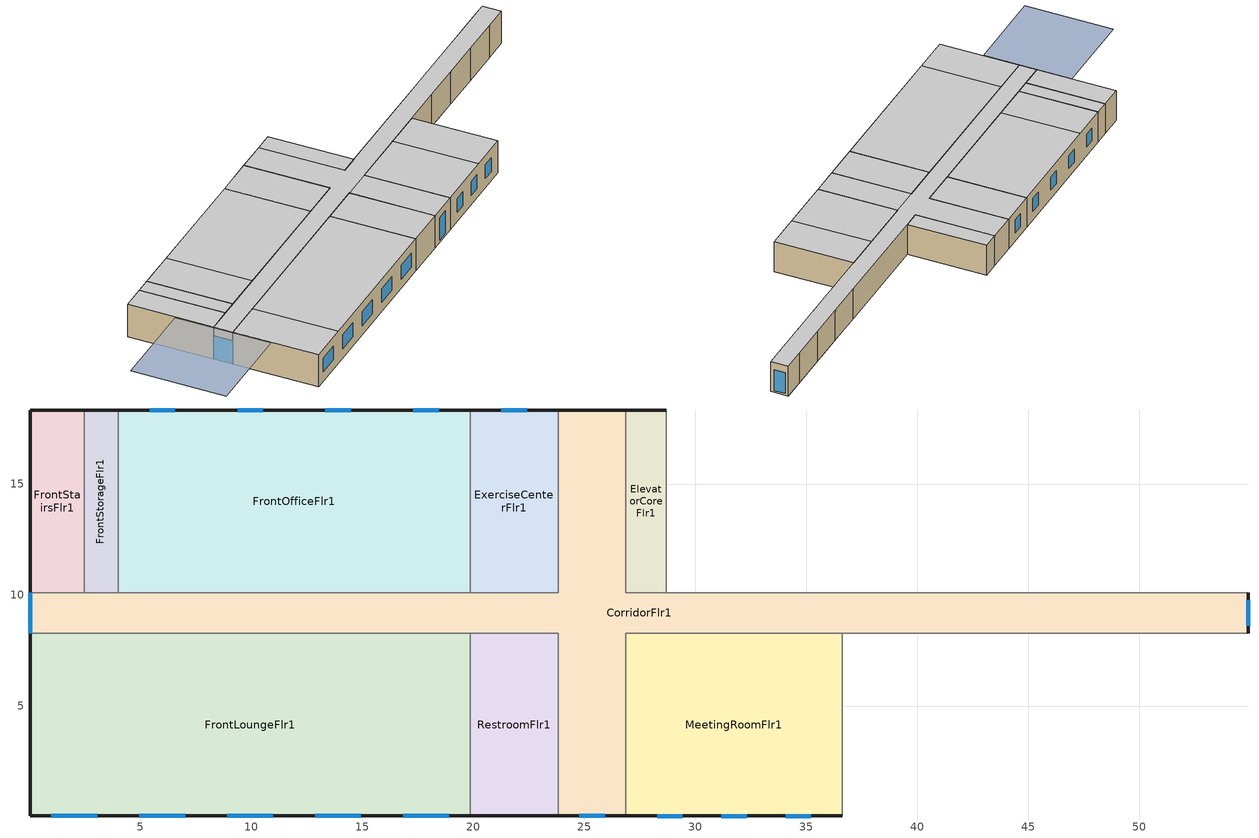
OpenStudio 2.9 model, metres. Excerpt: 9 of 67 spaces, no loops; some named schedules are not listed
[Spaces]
FrontStorageFlr1
 floor ground: 4.01,18.34 4.01,10.11 2.49,10.11 2.49,18.34 z0
 wall outside: 4.01,18.34 2.49,18.34 z0:3.35
 wall to FrontOfficeFlr1: 4.01,10.11 4.01,18.34 z0:3.35
 wall to CorridorFlr1: 2.49,10.11 4.01,10.11 z0:3.35
 wall to FrontStairsFlr1: 2.49,18.34 2.49,10.11 z0:3.35
 ceiling to FrontStorageFlr2: 4.01,10.11 4.01,18.34 2.49,18.34 2.49,10.11 z3.35
CorridorFlr1
 floor ground: 26.87,18.34 26.87,10.11 54.91,10.11 54.91,8.28 26.87,8.28 26.87,0.05 23.82,0.05 23.82,8.28 0.05,8.28 0.05,10.11 23.82,10.11 23.82,18.34 z0
 wall outside: 0.05,10.11 0.05,8.28 / 23.82,0.05 26.87,0.05 / 54.91,8.28 54.91,10.11 / 26.87,18.34 23.82,18.34 z0:3.35
 wall to RearStairsFlr1: 54.91,10.11 52.47,10.11 z0:3.35
 wall to FrontLoungeFlr1: 0.05,8.28 19.86,8.28 z0:3.35
 wall to GuestRoom104: 52.47,10.11 48.51,10.11 z0:3.35
 wall to LaundryRoomFlr1: 40.59,10.11 28.7,10.11 z0:3.35
 wall to MeetingRoomFlr1: 26.87,0.05 26.87,8.28 36.62,8.28 z0:3.35
 wall to ElevatorCoreFlr1: 28.7,10.11 26.87,10.11 26.87,18.34 z0:3.35
 wall to RestroomFlr1: 19.86,8.28 23.82,8.28 23.82,0.05 z0:3.35
 wall to GuestRoom102: 44.55,8.28 48.51,8.28 z0:3.35
 wall to FrontStairsFlr1: 2.49,10.11 0.05,10.11 z0:3.35
 wall to RearStorageFlr1: 52.47,8.28 54.91,8.28 z0:3.35
 wall to MechanicalRoomFlr1: 36.62,8.28 40.59,8.28 z0:3.35
 wall to ExerciseCenterFlr1: 23.82,18.34 23.82,10.11 19.86,10.11 z0:3.35
 wall to EmployeeLoungeFlr1: 44.55,10.11 40.59,10.11 z0:3.35
 wall to GuestRoom101: 40.59,8.28 44.55,8.28 z0:3.35
 wall to GuestRoom105: 48.51,10.11 44.55,10.11 z0:3.35
 wall to GuestRoom103: 48.51,8.28 52.47,8.28 z0:3.35
 wall to FrontOfficeFlr1: 19.86,10.11 4.01,10.11 z0:3.35
 window: 0.05,10.11 0.05,8.28 z0:2.44; 24.78,0.05 25.92,0.05 / 54.91,8.62 54.91,9.76 z0.19:2.55
 ceiling to CorridorFlr2: 54.91,8.28 54.91,10.11 26.87,10.11 26.87,18.34 23.82,18.34 23.82,10.11 0.05,10.11 0.05,8.28 z3.35
 ceiling to GuestRoom206_208: 26.87,0.05 26.87,8.28 23.82,8.28 23.82,0.05 z3.35
FrontLoungeFlr1
 floor ground: 19.86,8.28 19.86,0.05 0.05,0.05 0.05,8.28 z0
 wall outside: 0.05,8.28 0.05,0.05 19.86,0.05 z0:3.35
 wall to RestroomFlr1: 19.86,0.05 19.86,8.28 z0:3.35
 window: 16.85,0.05 18.91,0.05 / 12.89,0.05 14.94,0.05 / 8.93,0.05 10.98,0.05 / 1,0.05 3.06,0.05 / 4.97,0.05 7.02,0.05 z0.95:2.4
 ceiling to GuestRoom201: 4.01,0.05 4.01,8.28 0.05,8.28 0.05,0.05 z3.35
 ceiling to GuestRoom202_205: 19.86,0.05 19.86,8.28 4.01,8.28 4.01,0.05 z3.35
ExerciseCenterFlr1
 floor ground: 23.82,18.34 23.82,10.11 19.86,10.11 19.86,18.34 z0
 wall outside: 23.82,18.34 19.86,18.34 z0:3.35
 wall to FrontOfficeFlr1: 19.86,18.34 19.86,10.11 z0:3.35
 window: 22.41,18.34 21.27,18.34 z0.95:2.4
 ceiling to GuestRoom220_223: 23.82,10.11 23.82,18.34 19.86,18.34 19.86,10.11 z3.35
FrontStairsFlr1
 floor ground: 2.49,18.34 2.49,10.11 0.05,10.11 0.05,18.34 z0
 wall outside: 2.49,18.34 0.05,18.34 0.05,10.11 z0:3.35
 ceiling to FrontStairsFlr2: 2.49,10.11 2.49,18.34 0.05,18.34 0.05,10.11 z3.35
RestroomFlr1
 floor ground: 23.82,8.28 23.82,0.05 19.86,0.05 19.86,8.28 z0
 wall outside: 19.86,0.05 23.82,0.05 z0:3.35
 ceiling to GuestRoom206_208: 23.82,0.05 23.82,8.28 19.86,8.28 19.86,0.05 z3.35
MeetingRoomFlr1
 floor ground: 36.62,8.28 36.62,0.05 26.87,0.05 26.87,8.28 z0
 wall outside: 26.87,0.05 36.62,0.05 z0:3.35
 wall to MechanicalRoomFlr1: 36.62,0.05 36.62,8.28 z0:3.35
 window: 34.07,0.05 35.21,0.05 / 28.28,0.05 29.42,0.05 / 31.18,0.05 32.32,0.05 z0.95:2.4
 ceiling to GuestRoom206_208: 32.66,0.05 32.66,8.28 26.87,8.28 26.87,0.05 z3.35
 ceiling to GuestRoom209_212: 36.62,0.05 36.62,8.28 32.66,8.28 32.66,0.05 z3.35
FrontOfficeFlr1
 floor ground: 19.86,18.34 19.86,10.11 4.01,10.11 4.01,18.34 z0
 wall outside: 19.86,18.34 4.01,18.34 z0:3.35
 window: 14.49,18.34 13.35,18.34 / 10.52,18.34 9.39,18.34 / 18.45,18.34 17.31,18.34 / 6.56,18.34 5.42,18.34 z0.95:2.4
 ceiling to GuestRoom224: 7.97,10.11 7.97,18.34 4.01,18.34 4.01,10.11 z3.35
 ceiling to GuestRoom220_223: 19.86,10.11 19.86,18.34 7.97,18.34 7.97,10.11 z3.35
ElevatorCoreFlr1
 floor ground: 28.7,18.34 28.7,10.11 26.87,10.11 26.87,18.34 z0
 wall outside: 28.7,18.34 26.87,18.34 z0:3.35
 wall to LaundryRoomFlr1: 28.7,10.11 28.7,18.34 z0:3.35
 ceiling to ElevatorCoreFlr2: 28.7,10.11 28.7,18.34 26.87,18.34 26.87,10.11 z3.35
shading: 0,4.57 0,13.72 -9.14,13.72 -9.14,4.57 z3.35
[Building]
-SmallHotel-ASHRAE 169-2006-2A created: 2020-01-30 15:07:55 -0700: North Axis {deg}=180; Default Construction Set=90.1-2010 - SmHotel - ASHRAE 169-2006-2A; Standards Number of Stories=4; Standards Number of Above Ground Stories=4; Standards Building Type=SmallHotel
[Site]
Houston Bush Intercontinental_TX_USA: Latitude {deg}=30; Longitude {deg}=-95.37; Time Zone {hr}=-6; Elevation {m}=29; Terrain=Suburbs
[Site:WaterMainsTemperature]
Calculation Method=Correlation; Annual Average Outdoor Air Temperature {C}=20.3167; Maximum Difference In Monthly Average Outdoor Air Temperatures {deltaC}=17.8
[SizingPeriod:DesignDay] Barometric Pressure {Pa}=100977; Sky Clearness=0; Rain Indicator=0; Snow Indicator=0; Day of Month=21; Daylight Saving Time Indicator=0; Humidity Indicating Type=Wetbulb; Dry-Bulb Temperature Range Modifier Type=DefaultMultipliers
Name | Maximum Dry-Bulb Temperature {C} | Daily Dry-Bulb Temperature Range {deltaC} | Humidity Indicating Conditions at Maximum Dry-Bulb | Wind Speed {m/s} | Wind Direction {deg} | Month | Day Type | Solar Model Indicator | ASHRAE Taub | ASHRAE Taud
Houston Bush Intercontinental Ann Htg 99.6% Condns DB | -1.6 | 0 | -1.6 | 2.8 | 0 | 1 | WinterDesignDay | ASHRAEClearSky
Houston Bush Intercontinental Ann Clg .4% Condns DB=>MWB | 36 | 10.1 | 24.8 | 3.5 | 170 | 7 | SummerDesignDay | ASHRAETau | 0.499 | 1.97
[Site:GroundTemperature:BuildingSurface]
20.56, 20.52, 20.65, 20.78, 20.93, 21.04, 21.11, 21.13, 21.1, 21, 20.86, 20.64
[ClimateZones]
Climate Zone Institution Name 1=ASHRAE; Climate Zone Document Name 1=ANSI/ASHRAE Standard 169; Climate Zone Document Year 1=2006; Climate Zone Value 1=2A; Climate Zone Institution Name 2=CEC; Climate Zone Document Name 2=California Climate Zone Descriptions; Climate Zone Document Year 2=1995
[Material:NoMass] Thermal Absorptance=0.9; Solar Absorptance=0.7
Name | Roughness | Thermal Resistance {m2-K/W} | Visible Absorptance
CP02 CARPET PAD | VeryRough | 0.21648 | 0.8
Typical Insulation R-6.78 | Smooth | 1.19347 | 0.7
Typical Carpet Pad | Smooth | 0.21648 | 0.8
Typical Insulation R-5.89 | Smooth | 1.03652 | 0.7
Typical Insulation R-19.72 | Smooth | 3.4722 | 0.7
Typical Insulation R-0.58 | Smooth | 0.101875 | 0.7
Typical Insulation R-8.93 | Smooth | 1.57183 | 0.7
[Material]
Name | Roughness | Thickness {m} | Conductivity {W/m-K} | Density {kg/m3} | Specific Heat {J/kg-K} | Thermal Absorptance | Solar Absorptance | Visible Absorptance
4 in. Normalweight Concrete Floor | MediumRough | 0.1016 | 2.31 | 2322 | 832 | 0.9 | 0.7 | 0.7
25mm Stucco | Smooth | 0.0254 | 0.72 | 1856 | 840 | 0.9 | 0.7 | 0.7
5/8 in. Gypsum Board | MediumSmooth | 0.0159 | 0.16 | 800 | 1090 | 0.9 | 0.7 | 0.7
Roof Membrane - Highly Reflective | VeryRough | 0.0095 | 0.16 | 1121.29 | 1460 | 0.75 | 0.45 | 0.7
Metal Roof Surface; F08 Metal surface | Smooth | 0.0008 | 45.28 | 7824 | 500 | 0.9 | 0.7 | 0.7
1/2 in. Gypsum Board | Smooth | 0.0127 | 0.16 | 800 | 1090 | 0.9 | 0.7 | 0.5
6 in. Normalweight Concrete Floor | MediumRough | 0.1524 | 2.31 | 2322 | 832 | 0.9 | 0.7 | 0.7
8 in. Concrete Block Basement Wall | MediumRough | 0.2032 | 1.326 | 1842 | 912 | 0.9 | 0.7 | 0.7
G05 25mm wood | MediumSmooth | 0.0254 | 0.15 | 608 | 1630 | 0.9 | 0.5 | 0.5
[DefaultConstructionSet]
90.1-2010 - SmHotel - ASHRAE 169-2006-2A: Default Exterior Surface Constructions=Default Surface Constructions 1; Default Interior Surface Constructions=Default Surface Constructions 2; Default Ground Contact Surface Constructions=Default Surface Constructions 3; Default Exterior SubSurface Constructions=Default Sub Surface Constructions 1; Default Interior SubSurface Constructions=Default Sub Surface Constructions 2; Interior Partition Construction=Typical Interior Partition
[DefaultSurfaceConstructions]
Name | Floor Construction | Wall Construction | Roof Ceiling Construction
Default Surface Constructions 1 | Typical Insulated Exterior Mass Floor R-9.35 | Typical Insulated Steel Framed Exterior Wall R-8.06 | Typical IEAD Roof - Highly Reflective R-20.83
Default Surface Constructions 2 | int_slab_floor_smallhotel | int_wall_smallhotel | int_slab_ceiling_smallhotel
Default Surface Constructions 3 | Typical Insulated Carpeted 6in Slab Floor | Typical Insulated Basement Mass Wall
[Construction]
Typical Insulated Exterior Mass Floor R-9.35: Typical Insulation R-6.78, 4 in. Normalweight Concrete Floor, Typical Carpet Pad
Typical Insulated Steel Framed Exterior Wall R-8.06: 25mm Stucco, 5/8 in. Gypsum Board, Typical Insulation R-5.89, 5/8 in. Gypsum Board
Typical IEAD Roof - Highly Reflective R-20.83: Roof Membrane - Highly Reflective, Typical Insulation R-19.72, Metal Roof Surface
int_slab_floor_smallhotel: 4 in. Normalweight Concrete Floor, CP02 CARPET PAD
int_wall_smallhotel: 1/2 in. Gypsum Board, 1/2 in. Gypsum Board
int_slab_ceiling_smallhotel: CP02 CARPET PAD, 4 in. Normalweight Concrete Floor
Typical Insulated Carpeted 6in Slab Floor: 6 in. Normalweight Concrete Floor, Typical Carpet Pad
Typical Insulated Basement Mass Wall: 8 in. Concrete Block Basement Wall
U 0.72 SHGC 0.25 Sgl Ref-B-M Tint 6mm: REF B TINT MID 6MM
Typical Insulated Metal Door R-1.43: F08 Metal surface, Typical Insulation R-0.58
U 0.88 SHGC 0.16 Sgl Ref-A-L Clr 6mm: REF A CLEAR LO 6MM
Typical Overhead Door: Typical Insulation R-8.93
U 1.98 SHGC 0.36 Sgl Ref-B-H Clr 6mm: REF B CLEAR HI 6MM
Typical Interior Window: Clear 3mm
Typical Interior Door; Typical Interior Partition: G05 25mm wood
[DefaultSubSurfaceConstructions]
Name | Fixed Window Construction | Operable Window Construction | Door Construction | Glass Door Construction | Overhead Door Construction | Skylight Construction | Tubular Daylight Dome Construction | Tubular Daylight Diffuser Construction
Default Sub Surface Constructions 1 | U 0.72 SHGC 0.25 Sgl Ref-B-M Tint 6mm | U 0.72 SHGC 0.25 Sgl Ref-B-M Tint 6mm | Typical Insulated Metal Door R-1.43 | U 0.88 SHGC 0.16 Sgl Ref-A-L Clr 6mm | Typical Overhead Door | U 1.98 SHGC 0.36 Sgl Ref-B-H Clr 6mm | Typical Interior Window | Typical Interior Window
Default Sub Surface Constructions 2 | Typical Interior Window | Typical Interior Window | Typical Interior Door
[WindowMaterial:Glazing] Optical Data Type=SpectralAverage; Infrared Transmittance at Normal Incidence=0; Front Side Infrared Hemispherical Emissivity=0.84; Conductivity {W/m-K}=0.9; Dirt Correction Factor for Solar and Visible Transmittance=1; Solar Diffusing=No
Name | Thickness {m} | Solar Transmittance at Normal Incidence | Front Side Solar Reflectance at Normal Incidence | Back Side Solar Reflectance at Normal Incidence | Visible Transmittance at Normal Incidence | Front Side Visible Reflectance at Normal Incidence | Back Side Visible Reflectance at Normal Incidence | Back Side Infrared Hemispherical Emissivity
REF B TINT MID 6MM | 0.006 | 0.1 | 0.11 | 0.41 | 0.13 | 0.1 | 0.32 | 0.45
REF A CLEAR LO 6MM | 0.006 | 0.066 | 0.341 | 0.493 | 0.08 | 0.41 | 0.37 | 0.4
REF B CLEAR HI 6MM | 0.006 | 0.24 | 0.16 | 0.32 | 0.3 | 0.16 | 0.29 | 0.6
Clear 3mm | 0.003 | 0.837 | 0.075 | 0.075 | 0.898 | 0.081 | 0.081 | 0.84
[Space] Building Story=BuildingStory1
Name | Space Type | Thermal Zone
FrontStorageFlr1 | SmallHotel Storage | FrontStorageFlr1 ZN
CorridorFlr1 | SmallHotel Corridor | CorridorFlr1 ZN
ElevatorCoreFlr1 | SmallHotel Elec/MechRoom | ElevatorCoreFlr1 ZN
FrontLoungeFlr1 | SmallHotel GuestLounge | FrontLoungeFlr1 ZN
ExerciseCenterFlr1 | SmallHotel Exercise | ExerciseCenterFlr1 ZN
FrontStairsFlr1 | SmallHotel Stair | FrontStairsFlr1 ZN
RestroomFlr1 | SmallHotel PublicRestroom | RestroomFlr1 ZN
MeetingRoomFlr1 | SmallHotel Meeting | MeetingRoomFlr1 ZN
FrontOfficeFlr1 | SmallHotel Office | FrontOfficeFlr1 ZN
[BuildingStory]
BuildingStory1
[SpaceType] Standards Building Type=SmallHotel
Name | Default Schedule Set | Design Specification Outdoor Air Object | Standards Space Type
SmallHotel Corridor | SmallHotel Corridor Schedule Set | SmallHotel Corridor Ventilation | Corridor
SmallHotel Elec/MechRoom | SmallHotel Elec/MechRoom Schedule Set | SmallHotel Elec/MechRoom Ventilation | Elec/MechRoom
SmallHotel Exercise | SmallHotel Exercise Schedule Set | SmallHotel Exercise Ventilation | Exercise
SmallHotel GuestLounge | SmallHotel GuestLounge Schedule Set | SmallHotel GuestLounge Ventilation | GuestLounge
SmallHotel Office | SmallHotel Office Schedule Set | SmallHotel Office Ventilation | Office
SmallHotel Stair | SmallHotel Stair Schedule Set | SmallHotel Stair Ventilation | Stair
SmallHotel Storage | SmallHotel Storage Schedule Set | SmallHotel Storage Ventilation | Storage
SmallHotel Meeting | SmallHotel Meeting Schedule Set | SmallHotel Meeting Ventilation | Meeting
SmallHotel PublicRestroom | SmallHotel PublicRestroom Schedule Set | SmallHotel PublicRestroom Ventilation | PublicRestroom
[Lights:Definition] Design Level Calculation Method=Watts/Area; Fraction Radiant=0.7; Fraction Visible=0.2
Name | Watts per Space Floor Area {W/m2}
SmallHotel Corridor Lights Definition | 8.52502
SmallHotel Exercise Lights Definition | 9.30002
SmallHotel GuestLounge Lights Definition | 11.4097
SmallHotel Meeting Lights Definition | 13.2396
SmallHotel Office Lights Definition | 11.9479
SmallHotel PublicRestroom Lights Definition | 10.5486
SmallHotel Stair Lights Definition | 7.4271
SmallHotel Storage Lights Definition | 6.78126
[Lights] Fraction Replaceable=1
Name | Lights Definition | Space or SpaceType
SmallHotel Corridor Lights | SmallHotel Corridor Lights Definition | SmallHotel Corridor
SmallHotel Exercise Lights | SmallHotel Exercise Lights Definition | SmallHotel Exercise
SmallHotel GuestLounge Lights | SmallHotel GuestLounge Lights Definition | SmallHotel GuestLounge
SmallHotel Meeting Lights | SmallHotel Meeting Lights Definition | SmallHotel Meeting
SmallHotel Office Lights | SmallHotel Office Lights Definition | SmallHotel Office
SmallHotel PublicRestroom Lights | SmallHotel PublicRestroom Lights Definition | SmallHotel PublicRestroom
SmallHotel Stair Lights | SmallHotel Stair Lights Definition | SmallHotel Stair
SmallHotel Storage Lights | SmallHotel Storage Lights Definition | SmallHotel Storage
[DesignSpecification:OutdoorAir] Outdoor Air Method=Sum
Name | Outdoor Air Flow per Floor Area {m3/s-m2} | Outdoor Air Flow per Person {m3/s-person} | Outdoor Air Flow Rate {m3/s} | Outdoor Air Flow Air Changes per Hour {1/hr}
SmallHotel Corridor Ventilation; SmallHotel Stair Ventilation | 0.0003048
SmallHotel Elec/MechRoom Ventilation; SmallHotel Storage Ventilation | 0.0006096
SmallHotel Exercise Ventilation | 0.0023307 | 0 | 0 | 0
SmallHotel GuestLounge Ventilation | 0.0014478 | 0 | 0 | 0
SmallHotel Meeting Ventilation | 0.0015748 | 0 | 0 | 0
SmallHotel Office Ventilation | 0.000486156 | 0 | 0 | 0
SmallHotel PublicRestroom Ventilation | 0.0003048 | 0 | 0 | 0
[DefaultScheduleSet]
Name | Number of People Schedule | People Activity Level Schedule | Lighting Schedule | Electric Equipment Schedule | Infiltration Schedule
SmallHotel Corridor Schedule Set | HotelSmall AlwaysOff | HotelSmall Activity_Sch | HotelSmall BLDG_LIGHT_CORRIDOR_SCH | HotelSmall AlwaysOff | Always On
SmallHotel Elec/MechRoom Schedule Set |  |  | HotelSmall AlwaysOff | HotelSmall BLDG_ELEVATORS | Always On
SmallHotel Exercise Schedule Set | HotelSmall ExerciseCenter_Occ_Sch | HotelSmall Activity_Sch | HotelSmall BLDG_LIGHT_EXERCENTER_SCH | HotelSmall ExerciseCenter_Eqp_Sch | HotelSmall CommonArea_Infil_Sch
SmallHotel GuestLounge Schedule Set | HotelSmall Lobby_Occ_Sch | HotelSmall Activity_Sch | HotelSmall BLDG_LIGHT_FRONTLOUNGE_SCH | HotelSmall Lobby_Eqp_Sch | HotelSmall CommonArea_Infil_Sch
SmallHotel Meeting Schedule Set | HotelSmall MeetingRoom_Occ_Sch | HotelSmall Activity_Sch | HotelSmall BLDG_LIGHT_MEETINGROOM_SCH | HotelSmall MeetingRoom_Eqp_Sch | HotelSmall CommonArea_Infil_Sch
SmallHotel Office Schedule Set | HotelSmall Office_Occ_Sch | HotelSmall Activity_Sch | HotelSmall BLDG_LIGHT_OFFICE_SCH | HotelSmall OFF_EQUIP_SCH | HotelSmall CommonArea_Infil_Sch
SmallHotel PublicRestroom Schedule Set | HotelSmall Lobby_Occ_Sch | HotelSmall Activity_Sch | HotelSmall BLDG_LIGHT_RESTROOM_SCH | HotelSmall Lobby_Eqp_Sch | HotelSmall CommonArea_Infil_Sch
SmallHotel Stair Schedule Set | HotelSmall AlwaysOff | HotelSmall Activity_Sch | HotelSmall BLDG_LIGHT_STAIR_SCH | HotelSmall AlwaysOff | Always On
SmallHotel Storage Schedule Set | HotelSmall AlwaysOff | HotelSmall Activity_Sch | HotelSmall BLDG_LIGHT_STORAGE_SCH | HotelSmall AlwaysOff | Always On
[ThermostatSetpoint:DualSetpoint]
Name | Heating Setpoint Temperature Schedule | Cooling Setpoint Temperature Schedule
SmallHotel Corridor Thermostat 1; SmallHotel Elec/MechRoom Thermostat 1; SmallHotel Exercise Thermostat 1; SmallHotel GuestLounge Thermostat 1; SmallHotel Office Thermostat 1; SmallHotel Meeting Thermostat 1; SmallHotel PublicRestroom Thermostat 1 | HotelSmall CommonArea_HtgSP_Sch | HotelSmall CommonArea_ClgSP_Sch
SmallHotel Stair Thermostat 1 | HotelSmall SemiHeated_HtgSP_Sch | HotelSmall CommonArea_ClgSP_Sch
SmallHotel Storage Thermostat 1 | HotelSmall SemiHeated_HtgSP_Sch | HotelSmall StorageArea_ClgSP_Sch
[ElectricEquipment:Definition] Fraction Radiant=0.5
Name | Design Level Calculation Method | Watts per Space Floor Area {W/m2} | Design Level {W} | Fraction Latent | Fraction Lost
SmallHotel Elec/MechRoom Elec Equip Definition | Watts/Area | 2133.41
SmallHotel Exercise Elec Equip Definition | Watts/Area | 18.6216
SmallHotel GuestLounge Elec Equip Definition | Watts/Area | 26.0487
SmallHotel Meeting Elec Equip Definition | Watts/Area | 6.17848
SmallHotel Office Elec Equip Definition | Watts/Area | 13.7778
Elevator CoreFlr1 Electric Equipment Definition | EquipmentLevel |  | 125 | 0 | 0
[ElectricEquipment]
Name | Electric Equipment Definition | Space or SpaceType | Schedule
SmallHotel Elec/MechRoom Elec Equip | SmallHotel Elec/MechRoom Elec Equip Definition | SmallHotel Elec/MechRoom
SmallHotel Exercise Elec Equip | SmallHotel Exercise Elec Equip Definition | SmallHotel Exercise
SmallHotel GuestLounge Elec Equip | SmallHotel GuestLounge Elec Equip Definition | SmallHotel GuestLounge
SmallHotel Meeting Elec Equip | SmallHotel Meeting Elec Equip Definition | SmallHotel Meeting
SmallHotel Office Elec Equip | SmallHotel Office Elec Equip Definition | SmallHotel Office
Elevator Coreflr1 Elevator Lights/Fans Equipment | Elevator CoreFlr1 Electric Equipment Definition | ElevatorCoreFlr1 | HotelSmall ELEV_LIGHT_FAN_SCH_ADD_DF
[People:Definition] Number of People Calculation Method=People/Area; Fraction Radiant=0.3
Name | People per Space Floor Area {person/m2}
SmallHotel Exercise People Definition | 0.214632
SmallHotel GuestLounge People Definition | 0.322917
SmallHotel Meeting People Definition | 0.538196
SmallHotel Office People Definition | 0.0768543
SmallHotel PublicRestroom People Definition | 0.0306771
[People] Work Efficiency Schedule=Work Efficiency Schedule; Clothing Insulation Schedule=Clothing Schedule; Air Velocity Schedule=Air Velocity Schedule; Multiplier=1
Name | People Definition | Space or SpaceType
SmallHotel Exercise People | SmallHotel Exercise People Definition | SmallHotel Exercise
SmallHotel GuestLounge People | SmallHotel GuestLounge People Definition | SmallHotel GuestLounge
SmallHotel Meeting People | SmallHotel Meeting People Definition | SmallHotel Meeting
SmallHotel Office People | SmallHotel Office People Definition | SmallHotel Office
SmallHotel PublicRestroom People | SmallHotel PublicRestroom People Definition | SmallHotel PublicRestroom
[SpaceInfiltration:DesignFlowRate]
Name | Space or SpaceType | Schedule | Design Flow Rate Calculation Method | Flow per Exterior Surface Area {m3/s-m2} | Constant Term Coefficient | Temperature Term Coefficient | Velocity Term Coefficient | Velocity Squared Term Coefficient | Design Flow Rate {m3/s}
CorridorFlr1 Infiltration | CorridorFlr1 | Always On | Flow/ExteriorArea | 0.000569573 | 0 | 0 | 0.224 | 0
ElevatorCoreFlr1 Infiltration | ElevatorCoreFlr1 | Always On | Flow/ExteriorArea | 0.000569573 | 0 | 0 | 0.224 | 0
ExerciseCenterFlr1 Infiltration | ExerciseCenterFlr1 | HotelSmall CommonArea_Infil_Sch | Flow/ExteriorArea | 0.000569573 | 0 | 0 | 0.224 | 0
FrontLoungeFlr1 Infiltration | FrontLoungeFlr1 | HotelSmall CommonArea_Infil_Sch | Flow/ExteriorArea | 0.000569573 | 0 | 0 | 0.224 | 0
FrontOfficeFlr1 Infiltration | FrontOfficeFlr1 | HotelSmall CommonArea_Infil_Sch | Flow/ExteriorArea | 0.000569573 | 0 | 0 | 0.224 | 0
FrontStairsFlr1 Infiltration | FrontStairsFlr1 | Always On | Flow/ExteriorArea | 0.000569573 | 0 | 0 | 0.224 | 0
FrontStorageFlr1 Infiltration | FrontStorageFlr1 | Always On | Flow/ExteriorArea | 0.000569573 | 0 | 0 | 0.224 | 0
MeetingRoomFlr1 Infiltration | MeetingRoomFlr1 | HotelSmall CommonArea_Infil_Sch | Flow/ExteriorArea | 0.000569573 | 0 | 0 | 0.224 | 0
RestroomFlr1 Infiltration | RestroomFlr1 | HotelSmall CommonArea_Infil_Sch | Flow/ExteriorArea | 0.000569573 | 0 | 0 | 0.224 | 0
Corridor1 door Infiltration | CorridorFlr1 | HotelSmall INFIL_Door_Opening_SCH | Flow/Space |  |  |  |  |  | 0.591822
[ThermalZone] Use Ideal Air Loads=No
CorridorFlr1 ZN: Thermostat=SmallHotel Corridor Thermostat 1
ElevatorCoreFlr1 ZN: Thermostat=SmallHotel Elec/MechRoom Thermostat 1
ExerciseCenterFlr1 ZN: Thermostat=SmallHotel Exercise Thermostat 1
FrontLoungeFlr1 ZN: Thermostat=SmallHotel GuestLounge Thermostat 1; Primary Daylighting Control=FrontLoungeFlr1 Daylt Sensor 1; Fraction of Zone Controlled by Primary Daylighting Control=0.12; Secondary Daylighting Control=FrontLoungeFlr1 Daylt Sensor 2; Fraction of Zone Controlled by Secondary Daylighting Control=0.12
FrontOfficeFlr1 ZN: Thermostat=SmallHotel Office Thermostat 1
FrontStairsFlr1 ZN: Thermostat=SmallHotel Stair Thermostat 1
FrontStorageFlr1 ZN: Thermostat=SmallHotel Storage Thermostat 1
MeetingRoomFlr1 ZN: Thermostat=SmallHotel Meeting Thermostat 1
RestroomFlr1 ZN: Thermostat=SmallHotel PublicRestroom Thermostat 1
[Exterior:Lights:Definition]
NonDimming Exterior Lights Def: Design Level {W}=4188
[Exterior:Lights]
NonDimming Exterior Lights Def: Exterior Lights Definition=NonDimming Exterior Lights Def; Schedule=HotelSmall Exterior_Lgt_ALWAYS_ON; Control Option=AstronomicalClock
[Daylighting:Control] Space=FrontLoungeFlr1; Position Z-Coordinate {m}=0.762; Illuminance Setpoint {lux}=375; Lighting Control Type=Stepped; Minimum Input Power Fraction for Continuous Dimming Control=0.3; Minimum Light Output Fraction for Continuous Dimming Control=0.2; Number of Stepped Control Steps=3; Probability Lighting will be Reset When Needed in Manual Stepped Control=1; Maximum Allowable Discomfort Glare Index=22
Name | Position X-Coordinate {m} | Position Y-Coordinate {m}
FrontLoungeFlr1 Daylt Sensor 1 | 2.02988 | 1.63179
FrontLoungeFlr1 Daylt Sensor 2 | 5.99228 | 3.23872
